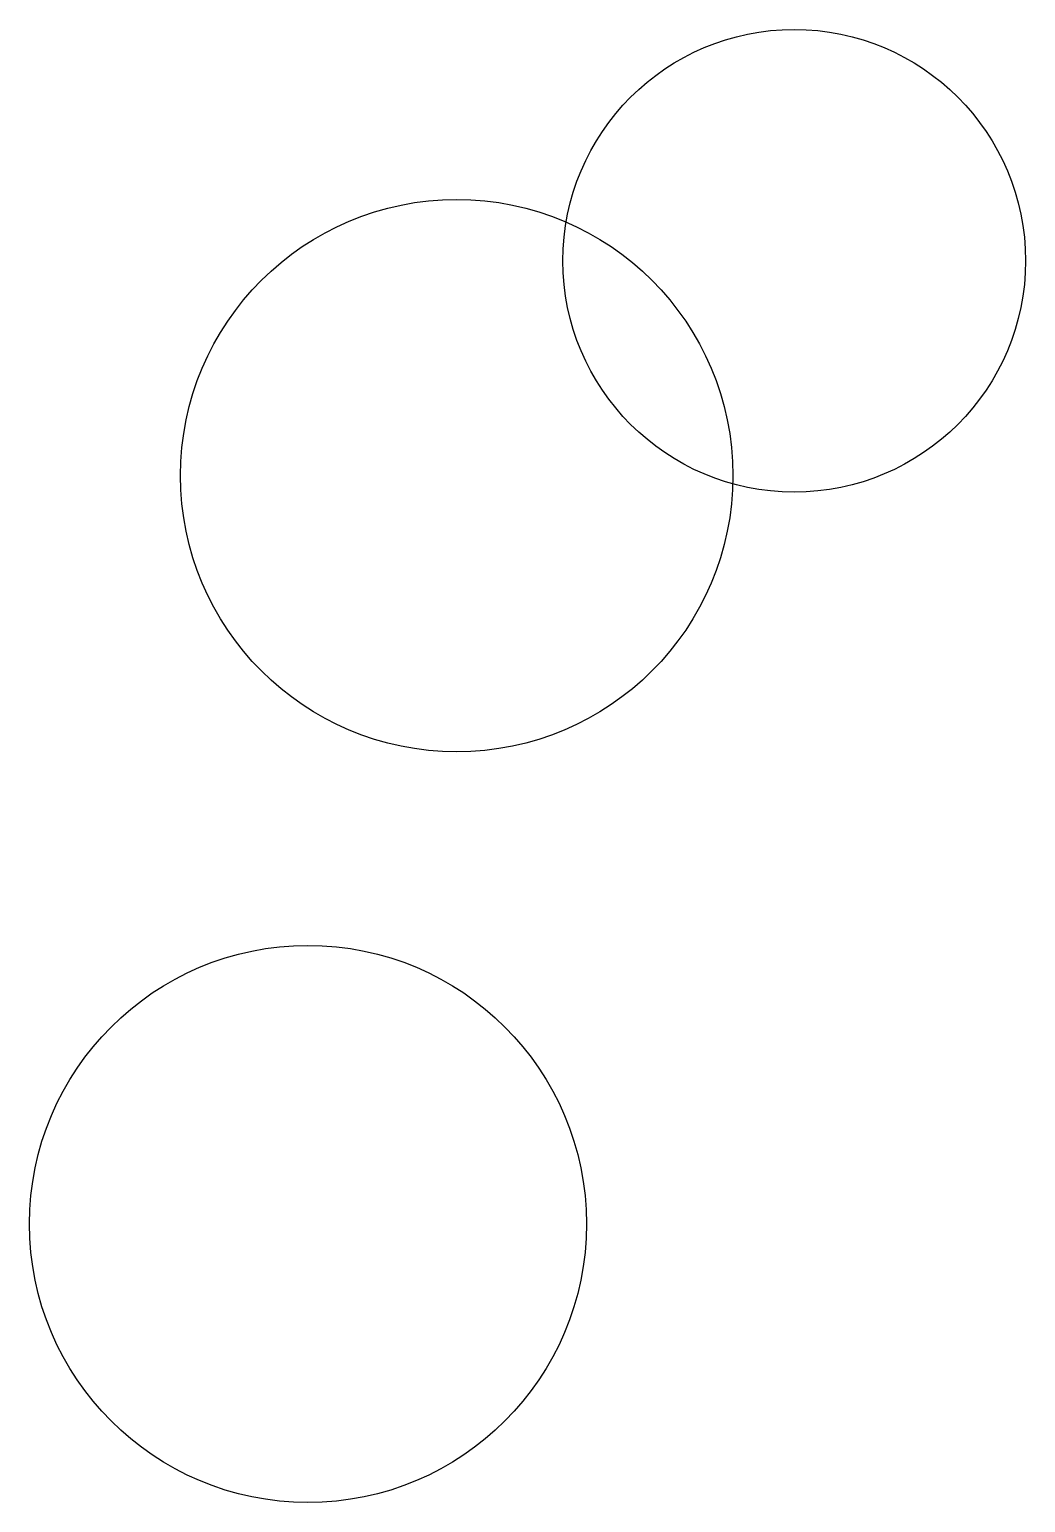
# Model space of a CAD drawing. Header units: millimetres. Extents: x 74 to 285, y 14 to 326.
import ezdxf

# ---------------------------------------------------------------- set-up
doc = ezdxf.new("R2010")
doc.units = ezdxf.units.MM
for name, color, linetype in [('Layer_0', 7, 'CONTINUOUS'), ('Layer_1', 5, 'CONTINUOUS'), ('Layer_2', 1, 'CONTINUOUS')]:
    doc.layers.add(name, color=color, linetype=linetype)

msp = doc.modelspace()

# ---------------------------------------------------------------- linework, layer by layer
at = {"layer": 'Layer_0', "color": 7}
msp.add_circle((164.5, 231.5), 58.5, dxfattribs=at)
at = {"layer": 'Layer_1', "color": 5}
msp.add_circle((236, 277), 49, dxfattribs=at)
at = {"layer": 'Layer_2', "color": 1}
msp.add_circle((133, 73), 59, dxfattribs=at)

doc.saveas('drawing.dxf')
